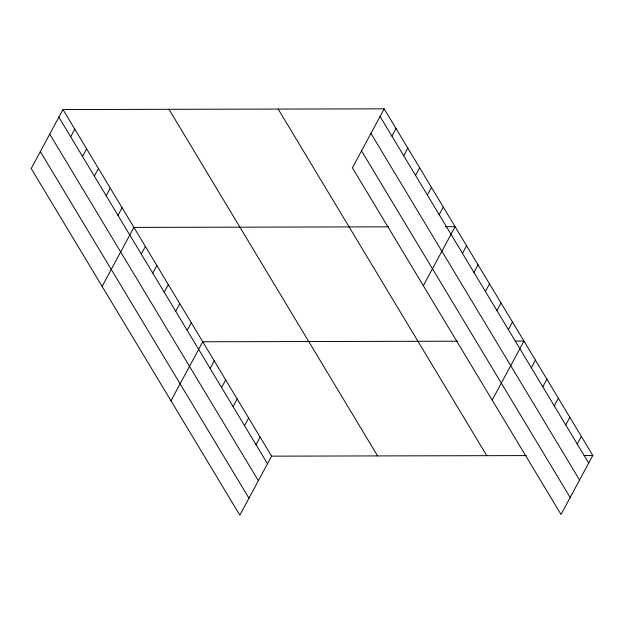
<?xml version="1.0" encoding="UTF-8"?>
<svg xmlns="http://www.w3.org/2000/svg" width="624" height="624" viewBox="0 0 624 624"><rect width="100%" height="100%" fill="white"/><g stroke="black" fill="none" stroke-linecap="round" stroke-linejoin="round"><path stroke-width="0.94" d="M62.969 109.543L31.2 168.55L239.827 515.159L271.596 456.152L62.969 109.543L384.173 108.841L592.8 455.45L561.031 514.457L352.404 167.848L384.173 108.841M70.691 136.804L74.794 129.184M82.516 156.445L86.619 148.824M94.341 176.085L98.436 168.472M106.158 195.725L110.261 188.113M117.983 215.366L122.086 207.753M102.133 286.4L133.903 227.393L388.619 226.832M141.281 254.069L145.376 246.457M152.755 273.133L156.85 265.52M164.229 292.196L168.332 284.583M175.703 311.259L179.806 303.646M187.177 330.322L191.279 322.709M170.976 400.78L202.753 341.773L457.462 341.211M210.124 368.449L214.227 360.836M221.598 387.512L225.701 379.899M233.072 406.575L237.175 398.962M391.895 136.102L395.998 128.482M244.546 425.638L248.648 418.025M403.72 155.743L407.815 148.122M256.019 444.701L260.122 437.089M415.537 175.383L419.64 167.762M427.362 195.023L431.465 187.403M439.187 214.664L443.282 207.051M423.337 285.698L455.107 226.691L445.474 226.707M462.478 253.367L466.58 245.755M473.951 272.431L478.054 264.818M485.425 291.494L489.528 283.881M496.907 310.557L501.002 302.944M508.381 329.62L512.476 322.007M492.18 400.078L523.957 341.071L515.284 341.086M531.328 367.747L535.431 360.134M542.802 386.81L546.905 379.197M554.276 405.873L558.379 398.26M565.75 424.936L569.852 417.323M577.223 443.999L581.326 436.387M271.596 456.152L526.313 455.59M584.126 455.465L592.8 455.45M380.071 116.462L588.697 463.063M370.945 133.419L579.563 480.02M361.53 150.891L570.157 497.492M278.179 109.075L486.806 455.676M168.971 109.317L377.598 455.918M58.874 117.164L267.493 463.765M49.741 134.121L258.367 480.722M40.334 151.593L248.96 498.202"/></g></svg>
